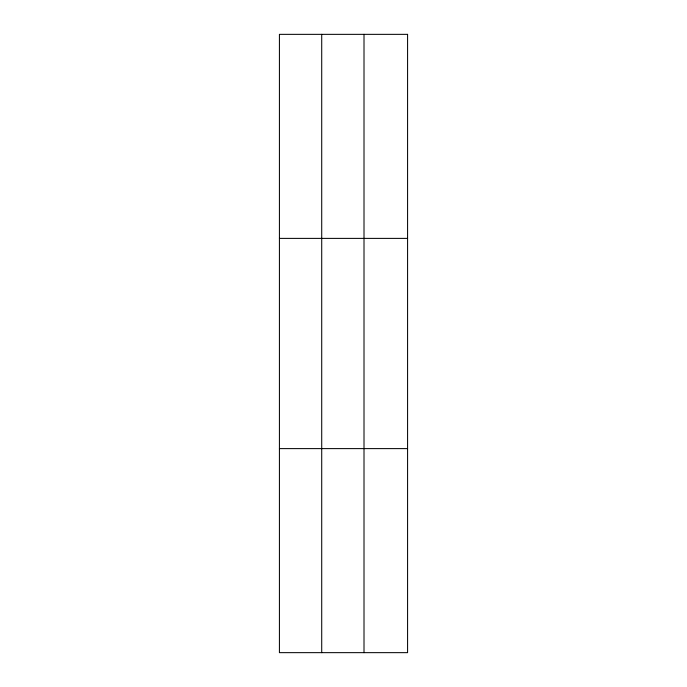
<?xml version="1.0" encoding="UTF-8"?>
<svg xmlns="http://www.w3.org/2000/svg" width="687" height="687" viewBox="0 0 687 687"><rect width="100%" height="100%" fill="white"/><g stroke="black" fill="none" stroke-linecap="round" stroke-linejoin="round"><path stroke-width="1.03" d="M321.714 652.65L321.714 34.35M364.007 652.65L364.007 34.35M279.42 238.389L407.58 238.389M279.42 448.611L407.58 448.611M407.58 34.35L407.58 652.65L279.42 652.65L279.42 34.35L407.58 34.35"/></g></svg>
